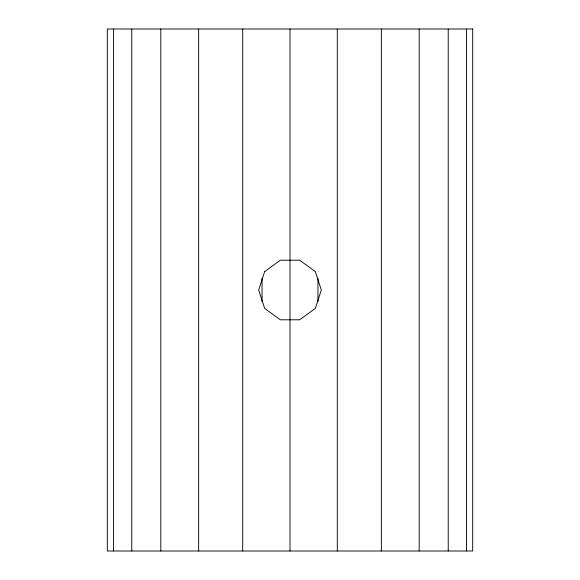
<?xml version="1.0" encoding="UTF-8"?>
<svg xmlns="http://www.w3.org/2000/svg" width="580" height="580" viewBox="0 0 580 580"><rect width="100%" height="100%" fill="white"/><g stroke="black" fill="none" stroke-linecap="round" stroke-linejoin="round"><path stroke-width="0.87" d="M466.472 29L466.472 551M448.224 29L448.224 551M419.188 29L419.188 551M381.35 29L381.35 551M337.285 29L337.285 551M317.963 278.219L317.963 301.781M290 29L290 551M262.037 278.219L262.037 301.781M242.715 29L242.715 551M198.65 29L198.65 551M160.812 29L160.812 551M131.776 29L131.776 551M113.528 29L113.528 551M264.661 271.592L258.68 290L264.661 308.408L280.321 319.79L299.679 319.79L315.339 308.408L321.32 290L315.339 271.592L299.679 260.21L280.321 260.21L264.661 271.592M472.7 29L107.3 29L107.3 551L472.7 551L472.7 29"/></g></svg>
